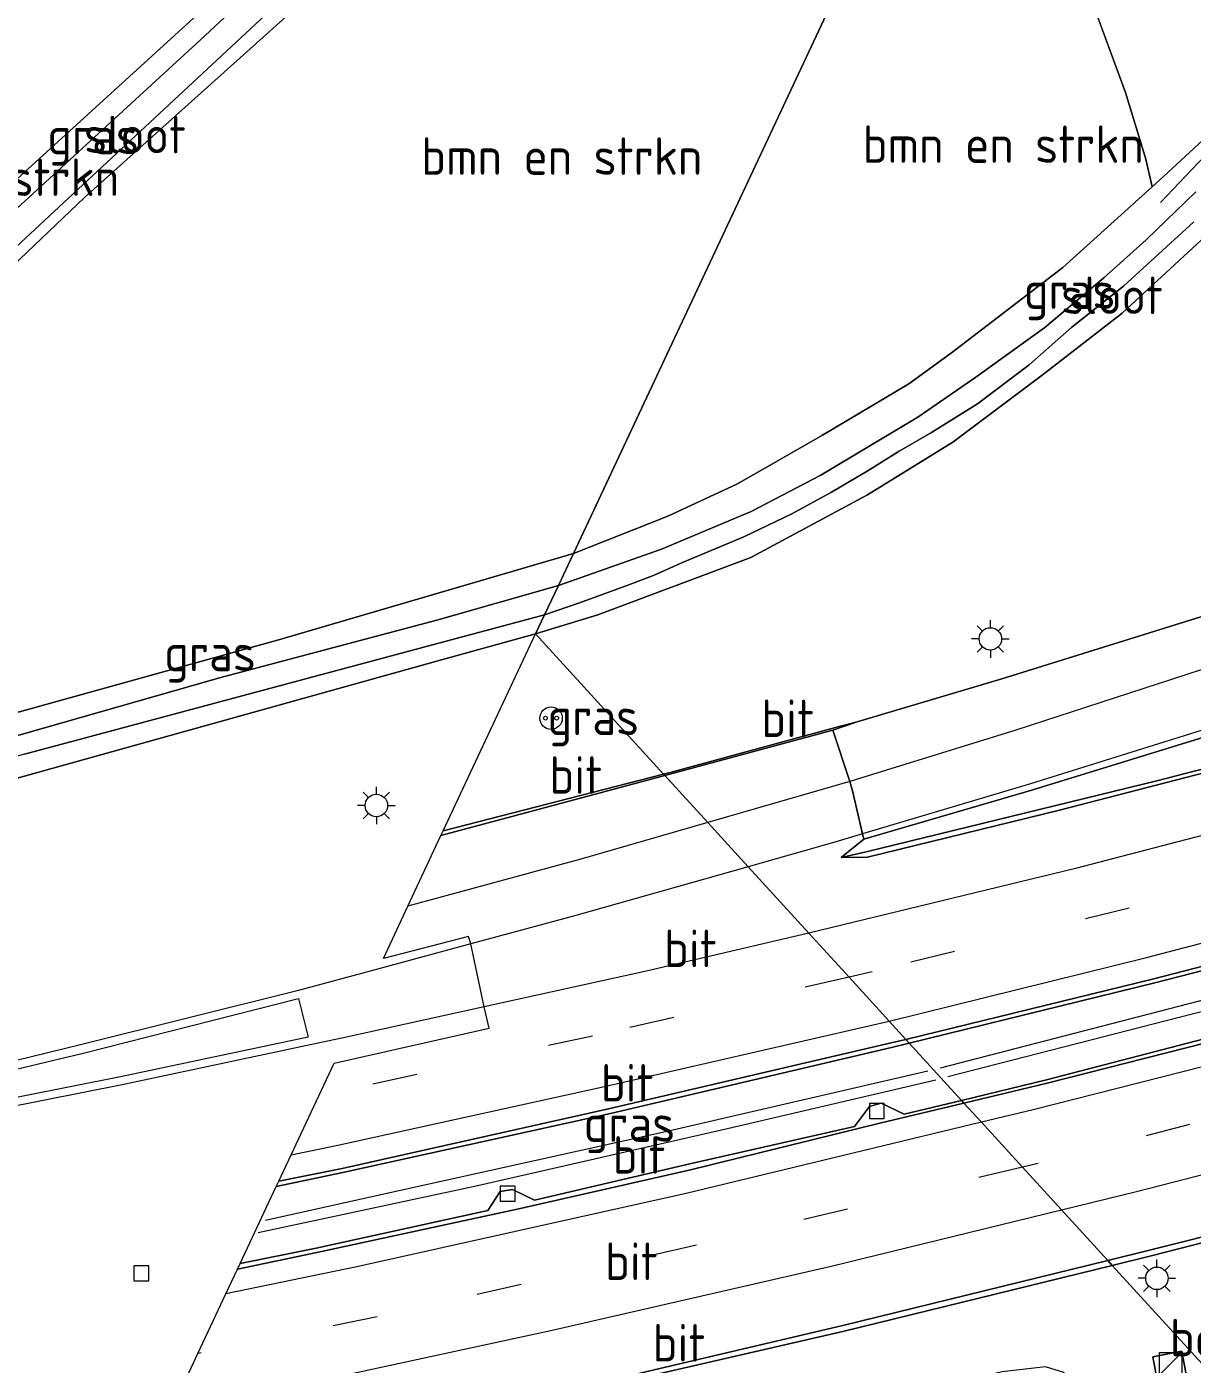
# Model space of a CAD drawing. Extents: x 253736 to 255979, y 477184 to 479215.
# Drawn here: x 253894.2 to 253972, y 477516.6 to 477605.8 of the extents above; entities that cross this region are included whole.
import ezdxf
from ezdxf.enums import TextEntityAlignment as Align

# ---------------------------------------------------------------- set-up
doc = ezdxf.new("R2010")
doc.units = 0
doc.linetypes.add('39strp', pattern=[12, 3, -9])
for name, color, linetype, lineweight in [('bp-b5-bomenstruiken', 8, 'Continuous', 18), ('bp-b5-grasland', 8, 'Continuous', 18), ('bp-bs-bomenrij', 8, 'laanbep', 18), ('gr-bs-geleiderail', 8, 'geleiderail', 18), ('gw-bs-insteekwatergang', 8, 'Continuous', 18), ('mk-b5-vlakmark', 8, 'Continuous', 18), ('mk-bs-39streep 0.15', 8, '39strp', 18), ('mk-bs-streep 0.15', 8, 'Continuous', 18), ('og-b5-water', 8, 'Continuous', 18), ('og-bs-hulpgeometrie', 8, 'Continuous', 18), ('og-bs-inrichtingselement', 8, 'Continuous', 18), ('og-bs-terreinafscheiding', 8, 'Continuous', 18), ('vh-b5-verh_soort', 8, 'Continuous', 18), ('wh-bs-kolk', 8, 'Continuous', 18), ('wh-bs-waterlijn', 8, 'Continuous', 18), ('wm-bs-lichtmast', 8, 'Continuous', 18)]:
    doc.layers.add(name, color=color, linetype=linetype, lineweight=lineweight)
doc.styles.add('rtw_iso', font='isocp.shx')
doc.linetypes.add('geleiderail', pattern='A,2,-1,[175,RTW.shx,S=0.5,R=0,X=0,Y=0],-1', length=4)
doc.linetypes.add('laanbep', pattern='A,20,-1,[4,RTW.shx,S=0.75,R=0,X=0,Y=0],-1', length=22)

# ---------------------------------------------------------------- blocks, each defined once
blk = doc.blocks.new('kolk')
blk.add_lwpolyline([(-0.5, -0.5), (0.5, -0.5), (0.5, 0.5), (-0.5, 0.5)], close=True)
blk = doc.blocks.new('RW1 Buren totaal_ACAD_1_FMEBLOCK25')
at = {"layer": 'bp-b5-grasland'}
for points in [[(37.604, 1.981, 22.717), (33.462, -1.578, 22.693), (30.141, -4.284, 22.699), (26.973, -7.188, 22.711), (27.117, -5.425, 22.711), (24.841, -1.312, 22.72), (26.023, -0.938, 22.687), (27.536, -0.116, 22.654), (28.082, 0.766, 22.654), (27.915, 1.668, 22.663), (26.935, 2.979, 22.741), (25.701, 3.36, 22.786), (22.819, 3.027, 22.819), (0.687, -2.238, 22.795), (-37.604, -10.135, 22.801), (-34.964, -4.514, 23.136), (-25.957, -2.749, 23.15), (-6.402, 1.448, 23.256), (12.267, 5.736, 23.222), (30.155, 10.135, 23.287)], [(34.81, 4.402, 22.84), (32.863, 4.043, 22.813), (33.194, 2.242, 22.836), (35.141, 2.6, 22.86)]]:
    blk.add_polyline3d(points, close=True, dxfattribs=at)
blk = doc.blocks.new('dtbattr-r')
at = {"style": 'rtw_iso'}
blk.add_attdef('TAG', text='', height=2.5, dxfattribs=at).set_placement((0, 0), align=Align.MIDDLE_CENTER)
blk = doc.blocks.new('RW1 Buren totaal_ACAD_1_FMEBLOCK45')
at = {"layer": 'bp-b5-grasland'}
for points in [[(-3.405, -26.907, 22.283), (-8.956, -32.043, 22.292), (-9.997, -32.984, 22.292), (-10.421, -31.152, 22.376), (-11.781, -26.694, 22.373), (-14.01, -20.663, 22.415), (-16.091, -14.911, 22.418), (-19.14, -8.484, 22.364), (-22.805, -2.444, 22.167), (-19.953, 3.632, 22.142), (-28.813, 14.005, 22.086), (-20.978, 21.03, 22.064), (-20.646, 22.053, 22.058), (-20.954, 23.104, 22.034), (-22.103, 24.337, 21.992), (-23.282, 24.621, 21.983), (-24.689, 23.984, 21.983), (-31.563, 17.225, 21.992), (-43.491, 31.192, 22.21)], [(-2.037, -60.205, 22.445), (-20.033, -65.81, 22.422), (-29.682, -68.668, 22.3), (-31.129, -69.052, 22.336), (-42.164, -72.054, 22.366), (-42.605, -72.168, 22.366), (-51.145, -62.819, 21.982), (-46.997, -61.534, 22.01), (-36.787, -57.709, 21.908), (-28.999, -53.534, 21.896), (-23.296, -50.014, 21.896), (-17.34, -45.547, 21.908), (-12.015, -41.409, 21.905), (-6.151, -36.008, 21.893)]]:
    blk.add_polyline3d(points, dxfattribs=at)
blk = doc.blocks.new('RW1 Buren totaal_ACAD_1_FMEBLOCK47')
at = {"layer": 'bp-b5-grasland'}
blk.add_polyline3d([(-60.903, -70.575, 22.711), (-80.428, -75.632, 22.695), (-99.817, -80.356, 22.628), (-101.487, -80.732, 22.639), (-99.983, -79.513, 22.601), (-88.71, -76.218, 22.598), (-70.354, -70.572, 22.66)], dxfattribs=at)
blk = doc.blocks.new('kast')
blk.add_line((-0.75, -0.75), (0.75, 0.75))
blk.add_lwpolyline([(-0.75, 0.75), (0.75, 0.75), (0.75, -0.75), (-0.75, -0.75)], close=True)
blk = doc.blocks.new('snuffelpaal')
for centre, radius in [((0, 0), 0.75), ((-0.375, 0), 0.125), ((0.375, 0), 0.125)]:
    blk.add_circle(centre, radius)
blk = doc.blocks.new('lantaarnpaal')
for p, q in [((0, 0.75), (0, 1.25)), ((-0.75, 0), (-1.25, 0)), ((-0.884, 0.884), (-0.53, 0.53)), ((0.53, 0.53), (0.884, 0.884)), ((0.75, 0), (1.25, 0)), ((-0.53, -0.53), (-0.884, -0.884)), ((0, -0.75), (0, -1.25)), ((0.53, -0.53), (0.884, -0.884))]:
    blk.add_line(p, q)
blk.add_circle((0, 0), 0.75)

msp = doc.modelspace()

# ---------------------------------------------------------------- linework, layer by layer
at = {"layer": 'bp-b5-bomenstruiken'}
for points in [[(253944.113, 477642.008, 21.964), (253918.459, 477618.372, 22.036), (253890.018, 477592.454, 21.919), (253856.256, 477560.924, 21.967), (253855.243, 477559.456, 21.961), (253854.457, 477557.793, 21.952), (253854.265, 477556.566, 21.964), (253853.988, 477554.952, 21.964), (253854.037, 477553.327, 21.967), (253854.888, 477551.456, 21.985), (253855.73, 477550.194, 21.979), (253856.88, 477549.046, 21.976), (253858.321, 477548.179, 21.979), (253858.651, 477546.299, 22.069), (253843.86, 477542.854, 22.09), (253824.304, 477537.538, 22.174), (253813.576, 477534.919, 22.318), (253811.328, 477534.321, 22.318), (253814.095, 477536.186, 22.336), (253816.893, 477539.17, 22.303), (253851.942, 477573.602, 22.303), (253918.554, 477641.283, 22.276), (253929.88, 477653.277, 22.195)], [(253956.54, 477625.719, 22.167), (253930.72, 477570.712, 22.291), (253911.132, 477564.986, 22.261), (253878.537, 477555.936, 21.997), (253862.936, 477551.852, 22.12), (253861.634, 477551.799, 22.177), (253860.205, 477552.309, 22.231), (253859.075, 477553.507, 22.216), (253858.438, 477555.175, 22.132), (253858.552, 477556.577, 22.048), (253859.368, 477558.121, 21.94), (253860.742, 477559.554, 21.91), (253877.461, 477574.794, 21.871), (253898.1, 477594.461, 21.832), (253925.841, 477619.37, 21.994), (253946.679, 477638.611, 21.979), (253949.332, 477635.927, 22.072), (253952.121, 477632.843, 22.072), (253954.173, 477629.92, 22.099)], [(253969.348, 477595.179, 22.292), (253963.385, 477589.784, 22.295), (253955.951, 477584.108, 22.289), (253953.11, 477582.031, 22.355), (253947.354, 477578.596, 22.376), (253941.675, 477575.359, 22.325), (253937.025, 477573.207, 22.268), (253930.72, 477570.712, 22.291), (253956.54, 477625.719, 22.167), (253960.205, 477619.68, 22.364), (253963.254, 477613.253, 22.418), (253965.335, 477607.5, 22.415), (253967.564, 477601.469, 22.373), (253968.923, 477597.011, 22.376)]]:
    msp.add_polyline3d(points, close=True, dxfattribs=at)
at = {"layer": 'bp-b5-grasland'}
for points in [[(253890.018, 477592.454, 21.919), (253918.459, 477618.372, 22.036), (253944.113, 477642.008, 21.964), (253947.782, 477645.389, 21.992), (253948.656, 477644.365, 21.175), (253935.636, 477632.447, 21.175), (253922.158, 477620.232, 21.175), (253906.132, 477605.242, 21.175), (253891.086, 477591.448, 21.175)], [(253887.119, 477585.208, 20.983), (253915.862, 477611.957, 20.983), (253949.68, 477643.167, 21.082), (253950.532, 477642.169, 22.086), (253946.679, 477638.611, 21.979), (253925.841, 477619.37, 21.994), (253898.1, 477594.461, 21.832), (253877.461, 477574.794, 21.871)], [(253972.26, 477594.846, 21.179), (253968.942, 477591.63, 21.179), (253966.108, 477589.11, 21.179), (253962.18, 477585.786, 21.179), (253957.586, 477582.486, 21.179), (253953.713, 477579.806, 21.179), (253950.501, 477577.897, 21.179), (253947.231, 477575.941, 21.179), (253942.583, 477573.51, 21.179), (253936.592, 477571.004, 21.179), (253929.719, 477568.58, 21.037), (253930.72, 477570.712, 22.291), (253937.025, 477573.207, 22.268), (253941.675, 477575.359, 22.325), (253947.354, 477578.596, 22.376), (253953.11, 477582.031, 22.355), (253955.951, 477584.108, 22.289), (253963.385, 477589.784, 22.295), (253969.348, 477595.179, 22.292), (253970.389, 477596.12, 22.292), (253975.94, 477601.257, 22.283)], [(253973.193, 477592.156, 21.893), (253967.33, 477586.754, 21.905), (253962.005, 477582.616, 21.908), (253956.049, 477578.15, 21.896), (253950.346, 477574.63, 21.896), (253942.557, 477570.455, 21.908), (253932.348, 477566.63, 22.01), (253928.2, 477565.344, 21.982), (253928.805, 477566.633, 21.061), (253931.127, 477567.427, 21.062), (253934.423, 477568.623, 21.062), (253936.121, 477569.275, 21.062), (253937.997, 477570.111, 21.062), (253942.104, 477571.823, 21.062), (253945.294, 477573.349, 21.062), (253947.947, 477574.802, 21.062), (253950.321, 477576.203, 21.062), (253952.454, 477577.547, 21.062), (253954.625, 477578.776, 21.062), (253957.696, 477580.696, 21.062), (253961.142, 477583.303, 21.062), (253963.974, 477585.801, 21.062), (253967.428, 477588.542, 21.062), (253972.132, 477592.827, 21.062)], [(253878.537, 477555.936, 21.997), (253911.132, 477564.986, 22.261), (253930.72, 477570.712, 22.291), (253929.719, 477568.58, 21.037), (253921.606, 477566.277, 21.037), (253907.107, 477562.415, 21.055), (253890.356, 477557.646, 21.175)], [(253894.1, 477557.331, 21.13), (253928.805, 477566.633, 21.061), (253928.2, 477565.344, 21.982), (253921.932, 477563.621, 21.982), (253890.71, 477554.929, 22.006)], [(253973.912, 477538.624, 23.014), (253962.288, 477535.613, 22.991), (253956.616, 477534.237, 22.973), (253953.124, 477538.061, 22.96), (253969.524, 477542.075, 22.994), (253990.483, 477547.453, 23.038)]]:
    msp.add_polyline3d(points, dxfattribs=at)
for points in [[(253936.74, 477555.996, 22.366), (253922.041, 477552.223, 22.372), (253928.2, 477565.344, 21.982)], [(253956.616, 477534.237, 22.973), (253952.802, 477533.312, 22.961), (253951.252, 477534.037, 22.973), (253950.476, 477533.83, 22.969), (253949.471, 477532.488, 22.973), (253938.483, 477529.991, 22.968), (253928.13, 477527.584, 22.939), (253926.663, 477528.299, 22.898), (253925.827, 477528.148, 22.884), (253925.012, 477526.895, 22.92), (253913.557, 477524.37, 22.899), (253908.49, 477523.354, 22.897), (253910.899, 477528.485, 22.878), (253915.346, 477529.419, 22.89), (253933.198, 477533.369, 22.922), (253951.939, 477537.771, 22.958), (253953.124, 477538.061, 22.96)], [(254012.81, 477534.666, 23.406), (254002.318, 477528.651, 23.338), (253988.225, 477519.323, 23.437), (253977.88, 477510.962, 23.542), (253976.085, 477512.927, 23.383), (253982.29, 477517.891, 23.384), (253988.629, 477522.627, 23.36), (253994.171, 477525.856, 23.348), (253997.655, 477528.241, 23.306), (253993.47, 477527.118, 23.198), (253989.296, 477524.936, 23.066), (253985.077, 477522.56, 23.006), (253979.613, 477519.325, 22.844), (253974.123, 477515.075, 22.717), (253966.674, 477523.229, 23.287), (253969.274, 477523.868, 23.297), (253987.599, 477528.545, 23.354), (254004.711, 477533.095, 23.342), (254012.633, 477535.305, 23.389), (254012.855, 477535.049, 23.395), (254012.726, 477534.763, 23.376)]]:
    msp.add_polyline3d(points, close=True, dxfattribs=at)
at = {"layer": 'bp-bs-bomenrij'}
msp.add_polyline3d([(253969.898, 477594.128, 22.079), (253972.859, 477597.24, 22.079), (253975.928, 477600.181, 22.076), (253977.988, 477602.671, 22.076), (253979.286, 477604.292, 22.073)], dxfattribs=at)
at = {"layer": 'gr-bs-geleiderail'}
for points in [[(253955.212, 477536.416, 23.67), (254001.63, 477548.401, 23.724), (254038.722, 477559.199, 23.805), (254072.949, 477570.061, 23.82), (254119.52, 477586.251, 23.907), (254180.311, 477610, 24.003), (254227.176, 477629.509, 24.084), (254236.915, 477633.628, 24.129), (254240.585, 477635.405, 24.15), (254242.917, 477636.605, 24.15), (254247.437, 477639.242, 24.123), (254256.603, 477644.679, 24.126), (254259.702, 477646.493, 24.111)], [(254260.988, 477644.265, 24.078), (254245.9, 477637.034, 24.135), (254239.589, 477634.092, 24.12), (254227.391, 477628.818, 24.099), (254206.465, 477620.129, 24.051), (254186.737, 477611.981, 24.006), (254169.429, 477604.774, 24.021), (254138.495, 477592.593, 23.94), (254119.682, 477585.564, 23.913), (254097.132, 477577.522, 23.88), (254074.447, 477569.799, 23.832), (254050.311, 477562.033, 23.82), (254023.574, 477553.906, 23.811), (253995.331, 477545.964, 23.745), (253955.696, 477535.815, 23.682)], [(253909.68, 477525.425, 23.524), (253924.241, 477528.538, 23.584), (253941.1, 477532.376, 23.581), (253954.915, 477535.611, 23.581)], [(253954.368, 477536.186, 23.587), (253937.061, 477532.17, 23.593), (253916.283, 477527.578, 23.575), (253910.179, 477526.231, 23.536)]]:
    msp.add_polyline3d(points, dxfattribs=at)
at = {"layer": 'gw-bs-insteekwatergang'}
for points in [[(253947.782, 477645.389, 21.992), (253944.113, 477642.008, 21.964), (253918.459, 477618.372, 22.036), (253890.018, 477592.454, 21.919), (253856.256, 477560.924, 21.967), (253855.243, 477559.456, 21.961), (253854.457, 477557.793, 21.952), (253854.265, 477556.566, 21.964), (253853.988, 477554.952, 21.964), (253854.037, 477553.327, 21.967), (253854.888, 477551.456, 21.985), (253855.73, 477550.194, 21.979), (253856.88, 477549.046, 21.976), (253858.321, 477548.179, 21.979), (253859.638, 477547.85, 21.985), (253861.441, 477547.773, 21.985), (253865.172, 477548.231, 21.964), (253890.71, 477554.929, 22.006), (253921.932, 477563.621, 21.982), (253928.2, 477565.344, 21.982)], [(253930.72, 477570.712, 22.291), (253911.132, 477564.986, 22.261), (253878.537, 477555.936, 21.997), (253862.936, 477551.852, 22.12), (253861.634, 477551.799, 22.177), (253860.205, 477552.309, 22.231), (253859.075, 477553.507, 22.216), (253858.438, 477555.175, 22.132), (253858.552, 477556.577, 22.048), (253859.368, 477558.121, 21.94), (253860.742, 477559.554, 21.91), (253877.461, 477574.794, 21.871), (253898.1, 477594.461, 21.832), (253925.841, 477619.37, 21.994), (253946.679, 477638.611, 21.979), (253950.532, 477642.169, 22.086)], [(253975.94, 477601.257, 22.283), (253970.389, 477596.12, 22.292), (253969.348, 477595.179, 22.292), (253963.385, 477589.784, 22.295), (253955.951, 477584.108, 22.289), (253953.11, 477582.031, 22.355), (253947.354, 477578.596, 22.376), (253941.675, 477575.359, 22.325), (253937.025, 477573.207, 22.268), (253930.72, 477570.712, 22.291)], [(253928.2, 477565.344, 21.982), (253932.348, 477566.63, 22.01), (253942.557, 477570.455, 21.908), (253950.346, 477574.63, 21.896), (253956.049, 477578.15, 21.896), (253962.005, 477582.616, 21.908), (253967.33, 477586.754, 21.905), (253973.193, 477592.156, 21.893)]]:
    msp.add_polyline3d(points, dxfattribs=at)
at = {"layer": 'mk-b5-vlakmark'}
msp.add_polyline3d([(253854.017, 477527.193, 22.594), (253841.524, 477525.146, 22.607), (253861.716, 477529.141, 22.612), (253880.316, 477533.167, 22.629), (253898.001, 477537.381, 22.619), (253912.371, 477541.034, 22.631), (253913.027, 477538.458, 22.712), (253900.496, 477535.812, 22.677), (253887.152, 477533.163, 22.659), (253869.379, 477529.91, 22.629)], close=True, dxfattribs=at)
at = {"layer": 'mk-bs-39streep 0.15'}
for points in [[(254255.994, 477652.25, 23.467), (254249.108, 477648.822, 23.458), (254221.518, 477636.056, 23.403), (254201.014, 477626.938, 23.36), (254182.492, 477619.011, 23.33), (254157.045, 477608.589, 23.284), (254139.769, 477601.771, 23.242), (254121.568, 477594.822, 23.213), (254102.858, 477588.04, 23.168), (254084.454, 477581.616, 23.144), (254065.357, 477575.242, 23.127), (254046.22, 477569.169, 23.051), (254027.484, 477563.49, 23.019), (254008.654, 477557.998, 22.99), (253989.021, 477552.574, 22.954), (253967.802, 477547.058, 22.92), (253950.649, 477542.801, 22.882), (253949.114, 477542.449, 22.879)], [(254264.548, 477639.715, 23.7), (254251.667, 477633.494, 23.685), (254233.25, 477624.818, 23.649), (254214.036, 477616.156, 23.622), (254195.46, 477608.092, 23.593), (254177.904, 477600.673, 23.565), (254158.914, 477592.982, 23.537), (254140.863, 477585.99, 23.505), (254122.113, 477579.059, 23.467), (254102.756, 477572.098, 23.433), (254084.293, 477565.676, 23.413), (254065.399, 477559.47, 23.381), (254043.538, 477552.598, 23.326), (254024.054, 477546.767, 23.301), (254004.769, 477541.313, 23.262), (253983.463, 477535.594, 23.227), (253961.741, 477530.03, 23.157), (253960.69, 477529.778, 23.157)], [(253949.114, 477542.449, 22.879), (253931.989, 477538.527, 22.847), (253913.726, 477534.53, 22.817)], [(253960.69, 477529.778, 23.157), (253938.946, 477524.567, 23.153), (253917.636, 477519.804, 23.121), (253905.67, 477517.345, 23.092)]]:
    msp.add_polyline3d(points, dxfattribs=at)
at = {"layer": 'mk-bs-streep 0.15'}
for points in [[(253978.909, 477709.269, 23.108), (253993.47, 477693.778, 23.066), (254002.432, 477684.343, 23.03), (254012.524, 477673.543, 22.984), (254020.451, 477664.73, 23.014), (254029.777, 477651.875, 23.007), (254035.389, 477640.386, 22.997), (254038.251, 477629.411, 22.974), (254038.425, 477614.341, 22.958), (254034.708, 477600.748, 22.931), (254028.229, 477589.086, 22.923), (254017.735, 477578.528, 22.872), (254007.449, 477571.884, 22.811), (253993.49, 477565.731, 22.719), (253979.653, 477561.101, 22.648), (253961.232, 477555.353, 22.606), (253950.014, 477552.009, 22.635), (253948.172, 477551.46, 22.64), (253942.381, 477549.82, 22.636)], [(253969.553, 477700.563, 23.194), (253973.446, 477700.129, 23.115), (253976.933, 477699.26, 23.034), (253979.743, 477697.856, 22.978), (253981.746, 477696.258, 22.948), (253989.16, 477689.905, 22.928), (253998.886, 477681.082, 22.903), (254009.036, 477670.455, 22.887), (254016.93, 477661.519, 22.858), (254025.631, 477649.307, 22.827), (254030.861, 477638.699, 22.8), (254033.459, 477628.523, 22.768), (254033.714, 477614.801, 22.722), (254030.125, 477602.584, 22.691), (254024.239, 477591.823, 22.681), (254015.009, 477582.493, 22.653), (254005.051, 477575.91, 22.61), (253992.036, 477569.799, 22.602), (253978.357, 477564.819, 22.549), (253960.169, 477558.899, 22.502), (253949.16, 477555.5, 22.514), (253939.686, 477552.77, 22.521)], [(253951.789, 477539.522, 22.983), (253968.968, 477543.766, 23.017), (253990.089, 477549.273, 23.061), (254009.53, 477554.629, 23.084), (254028.588, 477560.209, 23.106), (254047.268, 477565.879, 23.149), (254066.528, 477572.003, 23.21), (254085.493, 477578.288, 23.24), (254104.159, 477584.777, 23.278), (254122.891, 477591.64, 23.303), (254141.246, 477598.623, 23.339), (254158.517, 477605.448, 23.371), (254184.247, 477616.001, 23.419), (254202.316, 477623.689, 23.454), (254222.947, 477632.861, 23.504), (254250.559, 477645.701, 23.555), (254257.957, 477649.372, 23.561)], [(254230.763, 477644.049, 23.345), (254210.889, 477635.062, 23.31), (254198.351, 477629.556, 23.245), (254180.827, 477622.09, 23.197), (254163.894, 477615.094, 23.182), (254146.529, 477608.147, 23.147), (254127.393, 477600.723, 23.111), (254109.718, 477594.192, 23.082), (254091.927, 477587.853, 23.07), (254074.92, 477582.036, 23.037), (254058.777, 477576.769, 23.008), (254040.436, 477570.989, 22.941), (254022.275, 477565.53, 22.905), (254004.327, 477560.35, 22.869), (253985.222, 477555.164, 22.841), (253964.225, 477549.709, 22.801), (253946.423, 477545.396, 22.78)], [(254262.537, 477642.661, 23.628), (254250.227, 477636.664, 23.597), (254231.636, 477627.936, 23.568), (254212.425, 477619.32, 23.527), (254194.155, 477611.351, 23.501), (254176.512, 477603.894, 23.475), (254157.924, 477596.362, 23.451), (254139.635, 477589.306, 23.412), (254120.818, 477582.312, 23.365), (254101.433, 477575.39, 23.336), (254083.513, 477569.111, 23.287), (254064.18, 477562.768, 23.253), (254043.387, 477556.215, 23.223), (254022.929, 477550.141, 23.2), (254003.537, 477544.626, 23.165), (253982.686, 477539.017, 23.139), (253961.404, 477533.614, 23.082), (253957.949, 477532.779, 23.078)], [(253963.287, 477526.935, 23.209), (253968.299, 477528.165, 23.223), (253986.407, 477532.814, 23.315), (254000.031, 477536.503, 23.374), (254011.594, 477539.68, 23.353), (254030.096, 477545.004, 23.38), (254043.833, 477549.098, 23.381), (254057.998, 477553.535, 23.43), (254076.447, 477559.476, 23.48), (254096.888, 477566.28, 23.494)], [(253939.686, 477552.77, 22.521), (253931.208, 477550.328, 22.528), (253919.68, 477547.186, 22.508)], [(253942.381, 477549.82, 22.636), (253930.722, 477546.518, 22.628), (253923.869, 477544.671, 22.621)], [(253946.423, 477545.396, 22.78), (253935.692, 477542.875, 22.76), (253924.778, 477540.478, 22.737)], [(253923.869, 477544.671, 22.621), (253917.738, 477543.019, 22.615), (253912.296, 477541.552, 22.609), (253897.932, 477537.958, 22.602), (253880.187, 477533.629, 22.614), (253861.655, 477529.641, 22.604), (253841.411, 477525.614, 22.587), (253826.276, 477522.873, 22.572), (253812.121, 477520.529, 22.536)], [(253924.778, 477540.478, 22.737), (253915.574, 477538.457, 22.717)], [(253911.887, 477530.597, 22.903), (253914.994, 477531.236, 22.912), (253932.808, 477535.161, 22.945), (253951.789, 477539.522, 22.983)], [(253915.574, 477538.457, 22.717), (253913.276, 477537.952, 22.712), (253900.606, 477535.273, 22.687), (253887.255, 477532.623, 22.669), (253880.752, 477531.422, 22.656), (253862.294, 477528.084, 22.629), (253841.762, 477524.666, 22.612), (253826.383, 477522.316, 22.585), (253812.142, 477520.257, 22.539)], [(253957.949, 477532.779, 23.078), (253938.256, 477528.016, 23.052), (253916.27, 477523.125, 23.017), (253907.54, 477521.33, 23.001)], [(253903.873, 477513.518, 23.113), (253909.785, 477514.688, 23.121), (253929.299, 477518.897, 23.163), (253947.925, 477523.166, 23.168), (253963.287, 477526.935, 23.209)]]:
    msp.add_polyline3d(points, dxfattribs=at)
at = {"layer": 'og-b5-water'}
for points in [[(253891.086, 477591.448, 21.175), (253906.132, 477605.242, 21.175), (253922.158, 477620.232, 21.175), (253935.636, 477632.447, 21.175), (253948.656, 477644.365, 21.175), (253949.68, 477643.167, 21.082), (253915.862, 477611.957, 20.983), (253887.119, 477585.208, 20.983)], [(253972.132, 477592.827, 21.062), (253967.428, 477588.542, 21.062), (253963.974, 477585.801, 21.062), (253961.142, 477583.303, 21.062), (253957.696, 477580.696, 21.062), (253954.625, 477578.776, 21.062), (253952.454, 477577.547, 21.062), (253950.321, 477576.203, 21.062), (253947.947, 477574.802, 21.062), (253945.294, 477573.349, 21.062), (253942.104, 477571.823, 21.062), (253937.997, 477570.111, 21.062), (253936.121, 477569.275, 21.062), (253934.423, 477568.623, 21.062), (253931.127, 477567.427, 21.062), (253928.805, 477566.633, 21.061), (253929.719, 477568.58, 21.037), (253936.592, 477571.004, 21.179), (253942.583, 477573.51, 21.179), (253947.231, 477575.941, 21.179), (253950.501, 477577.897, 21.179), (253953.713, 477579.806, 21.179), (253957.586, 477582.486, 21.179), (253962.18, 477585.786, 21.179), (253966.108, 477589.11, 21.179), (253968.942, 477591.63, 21.179), (253972.26, 477594.846, 21.179)], [(253890.356, 477557.646, 21.175), (253907.107, 477562.415, 21.055), (253921.606, 477566.277, 21.037), (253929.719, 477568.58, 21.037), (253928.805, 477566.633, 21.061), (253894.1, 477557.331, 21.13)]]:
    msp.add_polyline3d(points, dxfattribs=at)
at = {"layer": 'og-bs-hulpgeometrie'}
for points in [[(253903.873, 477513.518, 23.113), (253905.67, 477517.345, 23.092), (253907.54, 477521.33, 23.001), (253908.314, 477522.977, 22.94), (253908.49, 477523.354, 22.897), (253910.899, 477528.485, 22.878), (253911.063, 477528.835, 22.924), (253911.887, 477530.597, 22.903), (253913.726, 477534.53, 22.817), (253914.75, 477536.72, 22.57), (253925.102, 477539.045, 22.6), (253924.778, 477540.478, 22.737), (253923.869, 477544.671, 22.621), (253923.726, 477545.166, 22.474), (253918.055, 477543.687, 22.456), (253919.68, 477547.186, 22.508), (253921.887, 477551.893, 22.387), (253922.041, 477552.223, 22.372), (253928.2, 477565.344, 21.982), (253928.805, 477566.633, 21.061), (253929.719, 477568.58, 21.037), (253930.72, 477570.712, 22.291), (253956.54, 477625.719, 22.167)], [(253928.2, 477565.344, 21.982), (253936.74, 477555.996, 22.366), (253936.814, 477555.915, 22.413), (253939.686, 477552.77, 22.521), (253942.381, 477549.82, 22.636), (253946.423, 477545.396, 22.78), (253949.114, 477542.449, 22.879), (253951.789, 477539.522, 22.983), (253952.904, 477538.302, 23.004), (253953.124, 477538.061, 22.96), (253956.616, 477534.237, 22.973), (253956.78, 477534.058, 23.041), (253957.949, 477532.779, 23.078), (253960.69, 477529.778, 23.157), (253963.287, 477526.935, 23.209), (253966.377, 477523.554, 23.314), (253966.674, 477523.229, 23.287), (253974.123, 477515.075, 22.717)]]:
    msp.add_polyline3d(points, dxfattribs=at)
at = {"layer": 'og-bs-terreinafscheiding'}
for points in [[(253969.233, 477700.331, 23.193), (253973.387, 477699.83, 23.1), (253976.737, 477698.882, 23.017), (253979.47, 477697.442, 22.962), (253981.396, 477695.936, 22.933), (253988.311, 477688.933, 22.889), (253997.255, 477679.462, 22.841), (254007.365, 477668.63, 22.818), (254014.904, 477659.9, 22.774), (254023.184, 477647.95, 22.687), (254027.952, 477637.656, 22.618), (254030.31, 477628.028, 22.584), (254030.489, 477615.268, 22.543), (254027.208, 477603.518, 22.533), (254021.729, 477593.911, 22.509), (254012.965, 477584.925, 22.501), (254003.529, 477578.63, 22.487), (253990.916, 477572.674, 22.5), (253977.308, 477567.958, 22.445), (253959.312, 477562.354, 22.422), (253949.663, 477559.495, 22.3), (253948.04, 477558.938, 22.436), (253936.814, 477555.915, 22.413)], [(254258.832, 477648.091, 23.59), (254251.183, 477644.289, 23.579), (254223.675, 477631.525, 23.534), (254202.685, 477622.2, 23.48), (254184.812, 477614.512, 23.453), (254159.124, 477603.979, 23.408), (254141.782, 477597.201, 23.381), (254123.535, 477590.247, 23.339), (254104.569, 477583.324, 23.313), (254085.996, 477576.831, 23.278), (254066.996, 477570.47, 23.239), (254047.729, 477564.421, 23.183), (254029.07, 477558.745, 23.141), (254009.992, 477553.152, 23.112), (253990.476, 477547.771, 23.074), (253969.449, 477542.339, 23.049), (253952.904, 477538.302, 23.004)], [(254258.975, 477647.88, 23.549), (254251.277, 477644.061, 23.547), (254223.837, 477631.251, 23.482), (254202.806, 477621.95, 23.44), (254184.896, 477614.219, 23.41), (254159.292, 477603.734, 23.366), (254141.845, 477596.921, 23.344), (254123.664, 477589.962, 23.295), (254104.645, 477583.099, 23.262), (254086.098, 477576.602, 23.228), (254067.048, 477570.298, 23.198), (254047.853, 477564.132, 23.133), (254029.082, 477558.539, 23.082), (254010.063, 477552.863, 23.062), (253990.483, 477547.453, 23.038), (253969.524, 477542.075, 22.994), (253953.124, 477538.061, 22.96)], [(253956.54, 477625.719, 22.167), (253960.205, 477619.68, 22.364), (253963.254, 477613.253, 22.418), (253965.335, 477607.5, 22.415), (253967.564, 477601.469, 22.373), (253968.923, 477597.011, 22.376), (253969.348, 477595.179, 22.292)], [(254151.565, 477614.653, 23.013), (254141.771, 477610.824, 23), (254122.936, 477603.651, 22.949), (254103.987, 477596.633, 22.931), (254084.256, 477589.66, 22.904), (254065.929, 477583.558, 22.863), (254047.415, 477577.645, 22.842), (254027.385, 477571.472, 22.779), (254007.988, 477565.866, 22.747), (253989.175, 477560.598, 22.711), (253969.65, 477555.541, 22.695), (253950.261, 477550.817, 22.628), (253948.591, 477550.441, 22.639)], [(254120.321, 477583.716, 23.305), (254107.836, 477579.227, 23.302), (254096.779, 477575.353, 23.266), (254084.06, 477570.893, 23.218), (254072.447, 477566.992, 23.179), (254060.353, 477563.141, 23.192), (254047.954, 477559.27, 23.167), (254034.167, 477554.95, 23.151), (254024.176, 477551.999, 23.128), (254011.113, 477548.202, 23.135), (253999.994, 477545.154, 23.113), (253988.089, 477541.901, 23.116), (253975.551, 477538.747, 23.076), (253962.33, 477535.385, 23.046), (253956.78, 477534.058, 23.041)], [(253979.724, 477560.601, 22.66), (253961.368, 477554.955, 22.598), (253950.095, 477551.66, 22.601), (253948.591, 477550.441, 22.639), (253950.341, 477550.452, 22.674), (253963.147, 477553.589, 22.694), (253983.879, 477558.948, 22.734)], [(253936.74, 477555.996, 22.366), (253937.181, 477556.109, 22.366), (253948.215, 477559.111, 22.336), (253949.663, 477559.495, 22.3)], [(253948.04, 477558.938, 22.436), (253949.16, 477555.5, 22.514), (253949.348, 477554.888, 22.526), (253950.014, 477552.009, 22.635), (253950.095, 477551.66, 22.601)], [(253936.814, 477555.915, 22.413), (253930.099, 477554.106, 22.399), (253921.887, 477551.893, 22.387)], [(253922.041, 477552.223, 22.372), (253936.74, 477555.996, 22.366)], [(253952.904, 477538.302, 23.004), (253951.921, 477538.062, 23.001), (253933.068, 477533.674, 22.981), (253915.303, 477529.699, 22.935), (253911.063, 477528.835, 22.924)], [(253973.912, 477538.624, 23.014), (253962.288, 477535.613, 22.991), (253956.616, 477534.237, 22.973)], [(253953.124, 477538.061, 22.96), (253951.939, 477537.771, 22.958), (253933.198, 477533.369, 22.922), (253915.346, 477529.419, 22.89), (253910.899, 477528.485, 22.878)], [(253966.377, 477523.554, 23.314), (253969.248, 477524.26, 23.323), (253987.502, 477528.845, 23.394), (254004.602, 477533.35, 23.389), (254011.709, 477535.37, 23.443), (254012.467, 477535.472, 23.446), (254012.935, 477535.477, 23.449), (254013.132, 477534.909, 23.423), (254012.81, 477534.666, 23.406), (254002.318, 477528.651, 23.338), (253988.225, 477519.323, 23.437), (253977.88, 477510.962, 23.542)], [(253966.674, 477523.229, 23.287), (253969.274, 477523.868, 23.297), (253987.599, 477528.545, 23.354), (254004.711, 477533.095, 23.342), (254012.633, 477535.305, 23.389), (254012.855, 477535.049, 23.395), (254012.726, 477534.763, 23.376), (254012.81, 477534.666, 23.406)], [(253956.78, 477534.058, 23.041), (253951.178, 477532.719, 23.036), (253938.543, 477529.594, 23.009), (253927.074, 477527.008, 22.994), (253913.608, 477524.076, 22.951), (253908.314, 477522.977, 22.94)], [(253956.616, 477534.237, 22.973), (253952.802, 477533.312, 22.961), (253951.252, 477534.037, 22.973), (253950.476, 477533.83, 22.969), (253949.471, 477532.488, 22.973), (253938.483, 477529.991, 22.968), (253928.13, 477527.584, 22.939), (253926.663, 477528.299, 22.898), (253925.827, 477528.148, 22.884), (253925.012, 477526.895, 22.92), (253913.557, 477524.37, 22.899), (253908.49, 477523.354, 22.897)], [(253901.555, 477508.579, 23.136), (253910.562, 477510.344, 23.15), (253930.118, 477514.541, 23.256), (253948.787, 477518.83, 23.222), (253966.674, 477523.229, 23.287)], [(253901.733, 477508.958, 23.176), (253910.452, 477510.65, 23.195), (253930.146, 477514.867, 23.243), (253948.703, 477519.211, 23.26), (253966.377, 477523.554, 23.314)], [(253971.329, 477517.495, 22.84), (253971.66, 477515.693, 22.86), (253969.713, 477515.335, 22.836), (253969.382, 477517.137, 22.813), (253971.329, 477517.495, 22.84)]]:
    msp.add_polyline3d(points, dxfattribs=at)
at = {"layer": 'vh-b5-verh_soort'}
for points in [[(254125.859, 477604.486, 22.986), (254108.495, 477597.997, 22.973), (254090.547, 477591.595, 22.946), (254073.697, 477585.877, 22.93), (254057.415, 477580.565, 22.882), (254039.251, 477574.842, 22.838), (254020.972, 477569.33, 22.792), (254003.174, 477564.219, 22.758), (253983.879, 477558.948, 22.734), (253963.147, 477553.589, 22.694), (253950.341, 477550.452, 22.674), (253948.591, 477550.441, 22.639), (253950.261, 477550.817, 22.628), (253969.65, 477555.541, 22.695), (253989.175, 477560.598, 22.711), (254007.988, 477565.866, 22.747), (254027.385, 477571.472, 22.779), (254047.415, 477577.645, 22.842), (254065.929, 477583.558, 22.863), (254084.256, 477589.66, 22.904), (254103.987, 477596.633, 22.931), (254122.936, 477603.651, 22.949)], [(254123.664, 477589.962, 23.295), (254104.645, 477583.099, 23.262), (254086.098, 477576.602, 23.228), (254067.048, 477570.298, 23.198), (254047.853, 477564.132, 23.133), (254029.082, 477558.539, 23.082), (254010.063, 477552.863, 23.062), (253990.483, 477547.453, 23.038), (253969.524, 477542.075, 22.994), (253953.124, 477538.061, 22.96), (253952.904, 477538.302, 23.004), (253969.449, 477542.339, 23.049), (253990.476, 477547.771, 23.074), (254009.992, 477553.152, 23.112), (254029.07, 477558.745, 23.141), (254047.729, 477564.421, 23.183), (254066.996, 477570.47, 23.239), (254085.996, 477576.831, 23.278), (254104.569, 477583.324, 23.313), (254123.535, 477590.247, 23.339)], [(253979.724, 477560.601, 22.66), (253961.368, 477554.955, 22.598), (253950.095, 477551.66, 22.601), (253950.014, 477552.009, 22.635), (253949.348, 477554.888, 22.526), (253949.16, 477555.5, 22.514), (253948.04, 477558.938, 22.436), (253949.663, 477559.495, 22.3), (253959.312, 477562.354, 22.422), (253977.308, 477567.958, 22.445)], [(253990.476, 477547.771, 23.074), (253969.449, 477542.339, 23.049), (253952.904, 477538.302, 23.004), (253951.789, 477539.522, 22.983), (253949.114, 477542.449, 22.879), (253946.423, 477545.396, 22.78), (253942.381, 477549.82, 22.636), (253939.686, 477552.77, 22.521), (253936.814, 477555.915, 22.413), (253948.04, 477558.938, 22.436), (253949.16, 477555.5, 22.514), (253949.348, 477554.888, 22.526), (253950.014, 477552.009, 22.635), (253950.095, 477551.66, 22.601), (253948.591, 477550.441, 22.639), (253950.341, 477550.452, 22.674), (253963.147, 477553.589, 22.694), (253983.879, 477558.948, 22.734)], [(253975.551, 477538.747, 23.076), (253962.33, 477535.385, 23.046), (253956.78, 477534.058, 23.041), (253956.616, 477534.237, 22.973), (253962.288, 477535.613, 22.991), (253973.912, 477538.624, 23.014)], [(253987.502, 477528.845, 23.394), (253969.248, 477524.26, 23.323), (253966.377, 477523.554, 23.314), (253963.287, 477526.935, 23.209), (253960.69, 477529.778, 23.157), (253957.949, 477532.779, 23.078), (253956.78, 477534.058, 23.041), (253962.33, 477535.385, 23.046), (253975.551, 477538.747, 23.076)]]:
    msp.add_polyline3d(points, dxfattribs=at)
for points in [[(253948.04, 477558.938, 22.436), (253936.814, 477555.915, 22.413), (253936.74, 477555.996, 22.366), (253937.181, 477556.109, 22.366), (253948.215, 477559.111, 22.336), (253949.663, 477559.495, 22.3)], [(253952.904, 477538.302, 23.004), (253951.921, 477538.062, 23.001), (253933.068, 477533.674, 22.981), (253915.303, 477529.699, 22.935), (253911.063, 477528.835, 22.924), (253911.887, 477530.597, 22.903), (253913.726, 477534.53, 22.817), (253914.75, 477536.72, 22.57), (253925.102, 477539.045, 22.6), (253924.778, 477540.478, 22.737), (253923.869, 477544.671, 22.621), (253923.726, 477545.166, 22.474), (253918.055, 477543.687, 22.456), (253919.68, 477547.186, 22.508), (253921.887, 477551.893, 22.387), (253930.099, 477554.106, 22.399), (253936.814, 477555.915, 22.413), (253939.686, 477552.77, 22.521), (253942.381, 477549.82, 22.636), (253946.423, 477545.396, 22.78), (253949.114, 477542.449, 22.879), (253951.789, 477539.522, 22.983)], [(253936.814, 477555.915, 22.413), (253930.099, 477554.106, 22.399), (253921.887, 477551.893, 22.387), (253922.041, 477552.223, 22.372), (253936.74, 477555.996, 22.366)], [(253953.124, 477538.061, 22.96), (253951.939, 477537.771, 22.958), (253933.198, 477533.369, 22.922), (253915.346, 477529.419, 22.89), (253910.899, 477528.485, 22.878), (253911.063, 477528.835, 22.924), (253915.303, 477529.699, 22.935), (253933.068, 477533.674, 22.981), (253951.921, 477538.062, 23.001), (253952.904, 477538.302, 23.004)], [(254012.81, 477534.666, 23.406), (254012.726, 477534.763, 23.376), (254012.855, 477535.049, 23.395), (254012.633, 477535.305, 23.389), (254004.711, 477533.095, 23.342), (253987.599, 477528.545, 23.354), (253969.274, 477523.868, 23.297), (253966.674, 477523.229, 23.287), (253966.377, 477523.554, 23.314), (253969.248, 477524.26, 23.323), (253987.502, 477528.845, 23.394), (254004.602, 477533.35, 23.389), (254011.709, 477535.37, 23.443), (254012.467, 477535.472, 23.446), (254012.935, 477535.477, 23.449), (254013.132, 477534.909, 23.423)], [(253966.377, 477523.554, 23.314), (253948.703, 477519.211, 23.26), (253930.146, 477514.867, 23.243), (253910.452, 477510.65, 23.195), (253901.733, 477508.958, 23.176), (253903.873, 477513.518, 23.113), (253905.67, 477517.345, 23.092), (253907.54, 477521.33, 23.001), (253908.314, 477522.977, 22.94), (253913.608, 477524.076, 22.951), (253927.074, 477527.008, 22.994), (253938.543, 477529.594, 23.009), (253951.178, 477532.719, 23.036), (253956.78, 477534.058, 23.041), (253957.949, 477532.779, 23.078), (253960.69, 477529.778, 23.157), (253963.287, 477526.935, 23.209)], [(253956.78, 477534.058, 23.041), (253951.178, 477532.719, 23.036), (253938.543, 477529.594, 23.009), (253927.074, 477527.008, 22.994), (253913.608, 477524.076, 22.951), (253908.314, 477522.977, 22.94), (253908.49, 477523.354, 22.897), (253913.557, 477524.37, 22.899), (253925.012, 477526.895, 22.92), (253925.827, 477528.148, 22.884), (253926.663, 477528.299, 22.898), (253928.13, 477527.584, 22.939), (253938.483, 477529.991, 22.968), (253949.471, 477532.488, 22.973), (253950.476, 477533.83, 22.969), (253951.252, 477534.037, 22.973), (253952.802, 477533.312, 22.961), (253956.616, 477534.237, 22.973)], [(253966.674, 477523.229, 23.287), (253948.787, 477518.83, 23.222), (253930.118, 477514.541, 23.256), (253910.562, 477510.344, 23.15), (253901.555, 477508.579, 23.136), (253901.733, 477508.958, 23.176), (253910.452, 477510.65, 23.195), (253930.146, 477514.867, 23.243), (253948.703, 477519.211, 23.26), (253966.377, 477523.554, 23.314)], [(253971.329, 477517.495, 22.84), (253971.66, 477515.693, 22.86), (253969.713, 477515.335, 22.836), (253969.382, 477517.137, 22.813)]]:
    msp.add_polyline3d(points, close=True, dxfattribs=at)
at = {"layer": 'wh-bs-waterlijn'}
for points in [[(253928.805, 477566.633, 21.061), (253894.1, 477557.331, 21.13), (253864.799, 477549.4, 21.181), (253863.252, 477548.92, 21.178), (253860.875, 477548.98, 21.166), (253858.826, 477549.525, 21.16), (253856.926, 477550.95, 21.169), (253855.426, 477553.322, 21.172), (253854.862, 477555.439, 21.172), (253855.638, 477557.794, 21.172), (253857.046, 477559.525, 21.172), (253858.922, 477561.896, 21.175), (253872.816, 477574.821, 21.175), (253891.086, 477591.448, 21.175), (253906.132, 477605.242, 21.175), (253922.158, 477620.232, 21.175), (253935.636, 477632.447, 21.175), (253948.656, 477644.365, 21.175)], [(253949.68, 477643.167, 21.082), (253915.862, 477611.957, 20.983), (253887.119, 477585.208, 20.983), (253860.12, 477560.408, 20.983), (253858.399, 477558.846, 21.079), (253857.223, 477557.701, 21.166), (253856.517, 477556.571, 21.202), (253856.311, 477554.988, 21.208), (253856.632, 477553.904, 21.208), (253857.451, 477552.349, 21.208), (253858.415, 477551.359, 21.208), (253859.567, 477550.47, 21.208), (253860.752, 477550.294, 21.208), (253862.362, 477550.38, 21.208), (253864.764, 477550.936, 21.208), (253890.356, 477557.646, 21.175), (253907.107, 477562.415, 21.055), (253921.606, 477566.277, 21.037), (253929.719, 477568.58, 21.037)], [(253972.26, 477594.846, 21.179), (253968.942, 477591.63, 21.179), (253966.108, 477589.11, 21.179), (253962.18, 477585.786, 21.179), (253957.586, 477582.486, 21.179), (253953.713, 477579.806, 21.179), (253950.501, 477577.897, 21.179), (253947.231, 477575.941, 21.179), (253942.583, 477573.51, 21.179), (253936.592, 477571.004, 21.179), (253929.719, 477568.58, 21.037)], [(253928.805, 477566.633, 21.061), (253931.127, 477567.427, 21.062), (253934.423, 477568.623, 21.062), (253936.121, 477569.275, 21.062), (253937.997, 477570.111, 21.062), (253942.104, 477571.823, 21.062), (253945.294, 477573.349, 21.062), (253947.947, 477574.802, 21.062), (253950.321, 477576.203, 21.062), (253952.454, 477577.547, 21.062), (253954.625, 477578.776, 21.062), (253957.696, 477580.696, 21.062), (253961.142, 477583.303, 21.062), (253963.974, 477585.801, 21.062), (253967.428, 477588.542, 21.062), (253972.132, 477592.827, 21.062)]]:
    msp.add_polyline3d(points, dxfattribs=at)

# ---------------------------------------------------------------- block references
at = {"layer": 'bp-b5-bomenstruiken'}
ref = msp.add_blockref('dtbattr-r', (253950.03125, 477596.015625, 22.3264), dxfattribs=at)
ref.add_attrib('TAG', 'bmn en strkn', dxfattribs={"layer": '0', "height": 2.5, "style": 'rtw_iso'}).set_placement((253950.03125, 477596.015625, 22.3264), align=Align.BOTTOM_LEFT)
ref = msp.add_blockref('dtbattr-r', (253920.570312, 477595.21875, 22.0788), dxfattribs=at)
ref.add_attrib('TAG', 'bmn en strkn', dxfattribs={"layer": '0', "height": 2.5, "style": 'rtw_iso'}).set_placement((253920.570312, 477595.21875, 22.0788), align=Align.BOTTOM_LEFT)
ref = msp.add_blockref('dtbattr-r', (253881.65625, 477593.8125, 22.081625), dxfattribs=at)
ref.add_attrib('TAG', 'bmn en strkn', dxfattribs={"layer": '0', "height": 2.5, "style": 'rtw_iso'}).set_placement((253881.65625, 477593.8125, 22.081625), align=Align.BOTTOM_LEFT)
at = {"layer": 'bp-b5-grasland'}
for name, p in [('RW1 Buren totaal_ACAD_1_FMEBLOCK47', (254050.078, 477631.173)), ('RW1 Buren totaal_ACAD_1_FMEBLOCK45', (253979.3445, 477628.1635)), ('RW1 Buren totaal_ACAD_1_FMEBLOCK25', (253936.5195, 477513.0935))]:
    msp.add_blockref(name, p, dxfattribs=at)
ref = msp.add_blockref('dtbattr-r', (253895.617188, 477596.59375, 21.580564), dxfattribs=at)
ref.add_attrib('TAG', 'gras', dxfattribs={"layer": '0', "height": 2.5, "style": 'rtw_iso'}).set_placement((253895.617188, 477596.59375, 21.580564), align=Align.BOTTOM_LEFT)
ref = msp.add_blockref('dtbattr-r', (253960.78125, 477586.28125, 21.569067), dxfattribs=at)
ref.add_attrib('TAG', 'gras', dxfattribs={"layer": '0', "height": 2.5, "style": 'rtw_iso'}).set_placement((253960.78125, 477586.28125, 21.569067), align=Align.BOTTOM_LEFT)
ref = msp.add_blockref('dtbattr-r', (253903.421875, 477562.109375, 21.572694), dxfattribs=at)
ref.add_attrib('TAG', 'gras', dxfattribs={"layer": '0', "height": 2.5, "style": 'rtw_iso'}).set_placement((253903.421875, 477562.109375, 21.572694), align=Align.BOTTOM_LEFT)
ref = msp.add_blockref('dtbattr-r', (253928.993667, 477557.854333, 22.2715), dxfattribs=at)
ref.add_attrib('TAG', 'gras', dxfattribs={"layer": '0', "height": 2.5, "style": 'rtw_iso'}).set_placement((253928.993667, 477557.854333, 22.2715), align=Align.BOTTOM_LEFT)
ref = msp.add_blockref('dtbattr-r', (253931.40625, 477530.71875, 22.935278), dxfattribs=at)
ref.add_attrib('TAG', 'gras', dxfattribs={"layer": '0', "height": 2.5, "style": 'rtw_iso'}).set_placement((253931.40625, 477530.71875, 22.935278), align=Align.BOTTOM_LEFT)
at = {"layer": 'og-b5-water'}
ref = msp.add_blockref('dtbattr-r', (253898.078125, 477596.65625, 21.144368), dxfattribs=at)
ref.add_attrib('TAG', 'sloot', dxfattribs={"layer": '0', "height": 2.5, "style": 'rtw_iso'}).set_placement((253898.078125, 477596.65625, 21.144368), align=Align.BOTTOM_LEFT)
ref = msp.add_blockref('dtbattr-r', (253963.265625, 477585.9375, 21.112824), dxfattribs=at)
ref.add_attrib('TAG', 'sloot', dxfattribs={"layer": '0', "height": 2.5, "style": 'rtw_iso'}).set_placement((253963.265625, 477585.9375, 21.112824), align=Align.BOTTOM_LEFT)
at = {"layer": 'og-bs-inrichtingselement'}
for name, p in [('snuffelpaal', (253929.23, 477559.731, 22.183)), ('kast', (253970.58, 477516.672, 24.545))]:
    msp.add_blockref(name, p, dxfattribs=at)
at = {"layer": 'vh-b5-verh_soort'}
ref = msp.add_blockref('dtbattr-r', (253943.257812, 477557.71875, 22.379), dxfattribs=at)
ref.add_attrib('TAG', 'bit', dxfattribs={"layer": '0', "height": 2.5, "style": 'rtw_iso'}).set_placement((253943.257812, 477557.71875, 22.379), align=Align.BOTTOM_LEFT)
ref = msp.add_blockref('dtbattr-r', (253929.125, 477553.9375, 22.391667), dxfattribs=at)
ref.add_attrib('TAG', 'bit', dxfattribs={"layer": '0', "height": 2.5, "style": 'rtw_iso'}).set_placement((253929.125, 477553.9375, 22.391667), align=Align.BOTTOM_LEFT)
ref = msp.add_blockref('dtbattr-r', (253936.773438, 477542.375, 22.718826), dxfattribs=at)
ref.add_attrib('TAG', 'bit', dxfattribs={"layer": '0', "height": 2.5, "style": 'rtw_iso'}).set_placement((253936.773438, 477542.375, 22.718826), align=Align.BOTTOM_LEFT)
ref = msp.add_blockref('dtbattr-r', (253932.554688, 477533.40625, 22.946636), dxfattribs=at)
ref.add_attrib('TAG', 'bit', dxfattribs={"layer": '0', "height": 2.5, "style": 'rtw_iso'}).set_placement((253932.554688, 477533.40625, 22.946636), align=Align.BOTTOM_LEFT)
ref = msp.add_blockref('dtbattr-r', (253933.351562, 477528.59375, 22.961368), dxfattribs=at)
ref.add_attrib('TAG', 'bit', dxfattribs={"layer": '0', "height": 2.5, "style": 'rtw_iso'}).set_placement((253933.351562, 477528.59375, 22.961368), align=Align.BOTTOM_LEFT)
ref = msp.add_blockref('dtbattr-r', (253932.835938, 477521.5, 23.117944), dxfattribs=at)
ref.add_attrib('TAG', 'bit', dxfattribs={"layer": '0', "height": 2.5, "style": 'rtw_iso'}).set_placement((253932.835938, 477521.5, 23.117944), align=Align.BOTTOM_LEFT)
ref = msp.add_blockref('dtbattr-r', (253970.523438, 477516.40625, 22.8378), dxfattribs=at)
ref.add_attrib('TAG', 'bet.el', dxfattribs={"layer": '0', "height": 2.5, "style": 'rtw_iso'}).set_placement((253970.523438, 477516.40625, 22.8378), align=Align.BOTTOM_LEFT)
ref = msp.add_blockref('dtbattr-r', (253936.015625, 477516.0625, 23.229636), dxfattribs=at)
ref.add_attrib('TAG', 'bit', dxfattribs={"layer": '0', "height": 2.5, "style": 'rtw_iso'}).set_placement((253936.015625, 477516.0625, 23.229636), align=Align.BOTTOM_LEFT)
at = {"layer": 'wh-bs-kolk'}
for p in [(253950.969, 477533.515, 22.918), (253926.345, 477528.007, 22.849), (253901.887, 477522.689, 22.808)]:
    msp.add_blockref('kolk', p, dxfattribs=at)
at = {"layer": 'wm-bs-lichtmast'}
for p in [(253958.544, 477565.013, 22.27), (253917.574, 477553.899, 22.293), (253969.658, 477522.364, 23.229)]:
    msp.add_blockref('lantaarnpaal', p, dxfattribs=at)

doc.saveas('drawing.dxf')
